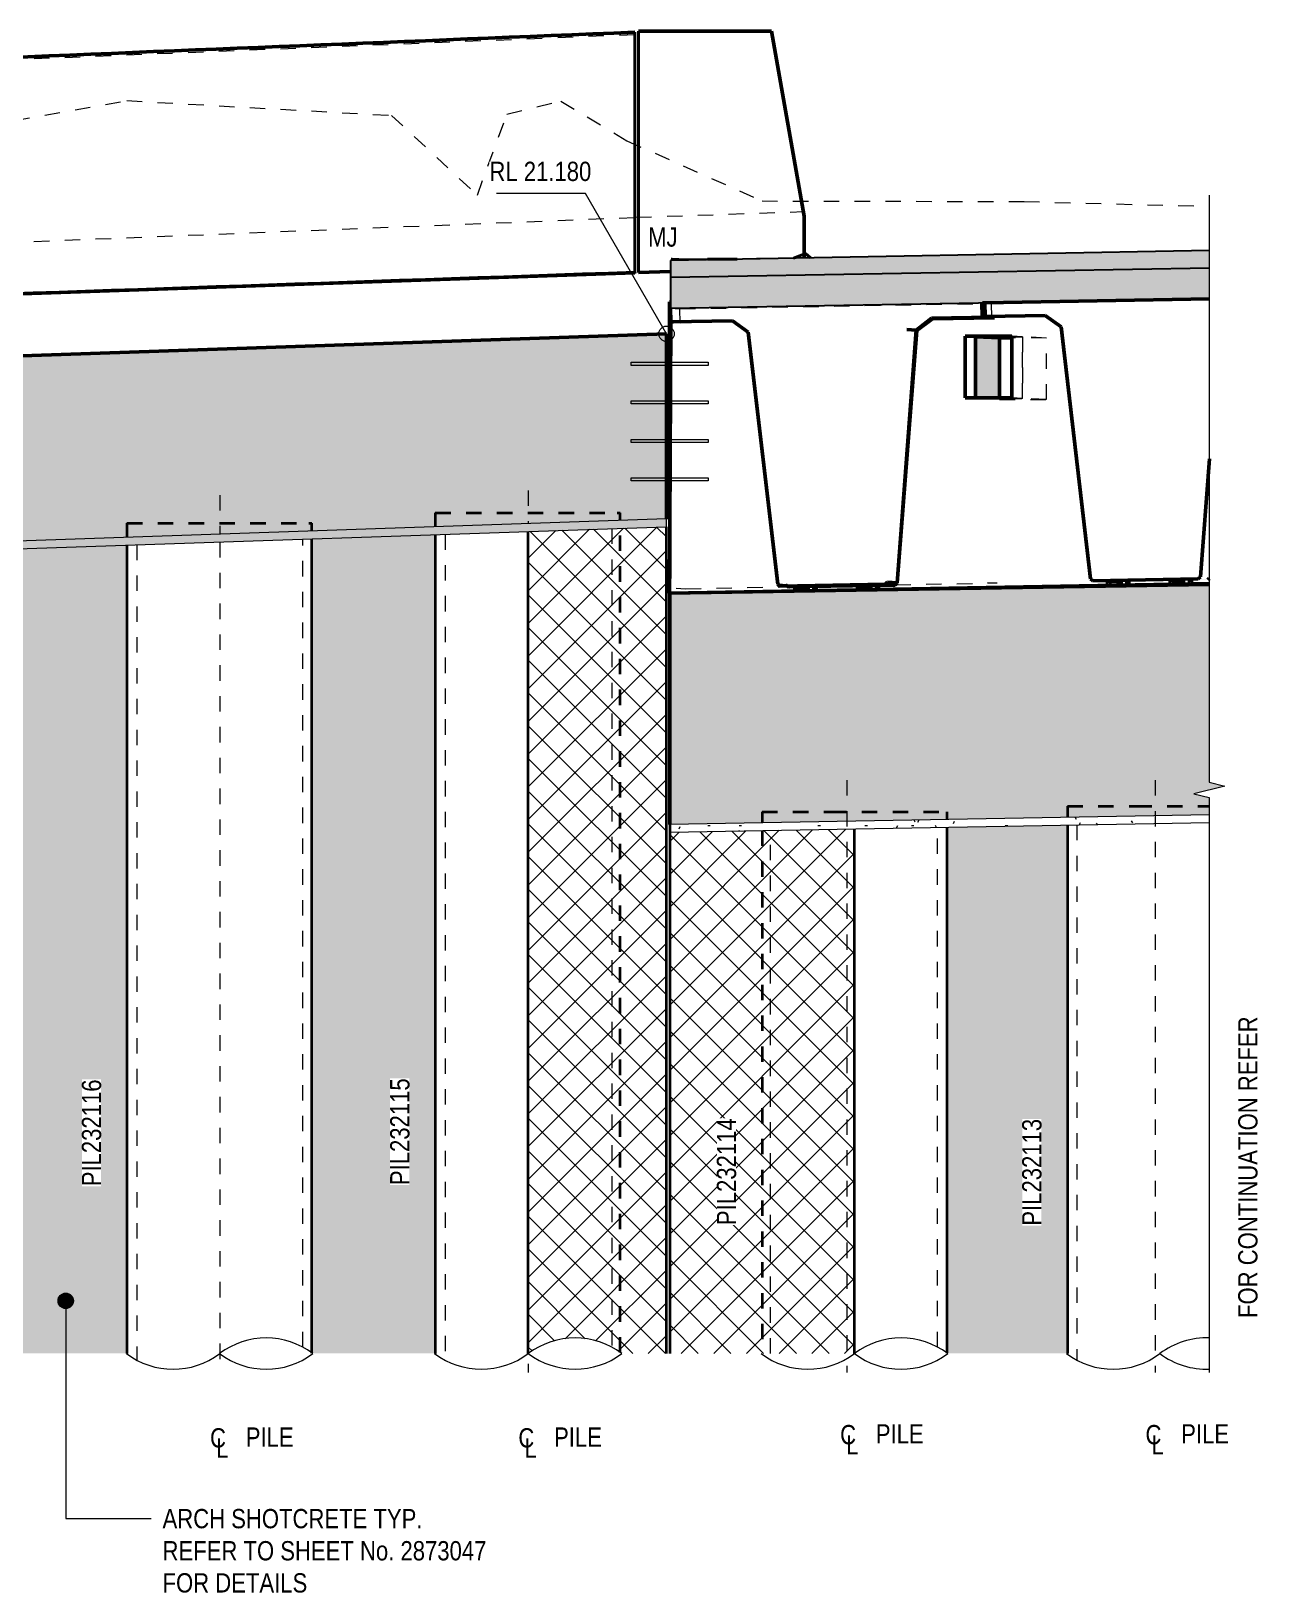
# Model space of a CAD drawing. Header units: metres. Extents: x 0 to 49, y -509 to 24.
# Drawn here: x 32.79 to 40.75, y 13.01 to 23.14 of the extents above; entities that cross this region are included whole.
import ezdxf

# ---------------------------------------------------------------- set-up
doc = ezdxf.new("R2010")
doc.units = ezdxf.units.M
for name, pattern in [('Dash', [0.00635, 0.003175, -0.003175]), ('JacobsCenter', [0.015, 0.009, -0.0015, 0.003, -0.0015]), ('JacobsDash', [0.0045, 0.003, -0.0015])]:
    doc.linetypes.add(name, pattern=pattern)
for name, color, linetype, lineweight in [('A-ANNO-NOTE', 7, 'Continuous', 9), ('A-DETL', 7, 'Continuous', 13), ('A-DETL-GENF', 7, 'Continuous', 9), ('A-FLOR', 7, 'Continuous', 50), ('A-FLOR-HDLN', 7, 'JacobsDash', 18), ('A-GENM', 7, 'Continuous', 35), ('A-GENM-HDLN', 7, 'JacobsDash', 18), ('C-TOPO', 7, 'Continuous', 9), ('C-TOPO-HDLN', 7, 'Dash', 9), ('G-ANNO-DIMS', 7, 'Continuous', 9), ('G-ANNO-TEXT', 7, 'Continuous', 9), ('S-BEAM', 7, 'Continuous', 50), ('S-BEAM-HDLN', 7, 'JacobsDash', 18), ('S-FNDN', 7, 'Continuous', 50), ('S-FNDN-HDLN', 7, 'JacobsDash', 18), ('S-FNDN-IDEN', 7, 'Continuous', 18)]:
    doc.layers.add(name, color=color, linetype=linetype, lineweight=lineweight)
doc.styles.add('Arial Narrow_3', font='ARIALN.TTF', dxfattribs={"height": 0.125})
pattern_1 = [(45, (32.60511, 22.258), (-0.106066, 0.106066), []), (135, (32.60511, 22.258), (-0.106066, -0.106066), [])]
pattern_2 = [(0, (32.60511, 22.258), (0.4064, 0.1016), [0.01676, -0.28804, 0.01676, -0.28804, -1.626]), (0, (32.60511, 22.258), (0.4064, 0.1016), [-0.6096, 0.01676, -0.59284, 0.01676, -0.28804, -0.7112]), (0, (32.60511, 22.258), (0.4064, 0.1016), [-1.524, 0.01676, -0.18644, 0.01676, -0.49124]), (120, (32.75811, 22.309), (-0.2911882, 0.3011527), [0.01676, -0.28804, 0.01676, -0.28804, -1.626]), (120, (32.75811, 22.309), (-0.2911882, 0.3011527), [-0.6096, 0.01676, -0.59284, 0.01676, -0.28804, -0.7112]), (120, (32.75811, 22.309), (-0.2911882, 0.3011527), [-1.524, 0.01676, -0.18644, 0.01676, -0.49124]), (240, (32.80811, 22.512), (-0.1152118, -0.4027527), [0.01676, -0.28804, 0.01676, -0.28804, -1.626]), (240, (32.80811, 22.512), (-0.1152118, -0.4027527), [-0.6096, 0.01676, -0.59284, 0.01676, -0.28804, -0.7112]), (240, (32.80811, 22.512), (-0.1152118, -0.4027527), [-1.524, 0.01676, -0.18644, 0.01676, -0.49124])]

# ---------------------------------------------------------------- blocks, each defined once
blk = doc.blocks.new('01_SFO_FRP_Pile_CastInPlace_CS_BR08 - CAST-IN-PLACE PILE - 1200-8660909-DRG-2873061 - ABUTMENT A1 ELEVATION')
at = {"layer": 'S-FNDN', "lineweight": 35}
blk.add_line((1114.152, 14.569), (1114.152, 17.979), dxfattribs=at)
at = {"layer": 'S-FNDN-HDLN', "lineweight": 35}
for p, q in [((1112.952, 18.079), (1112.952, 18.008)), ((1112.952, 18.079), (1113.399, 18.079)), ((1113.399, 18.079), (1114.152, 18.079)), ((1114.152, 18.029), (1114.152, 18.079)), ((1112.952, 17.958), (1112.952, 14.566))]:
    blk.add_line(p, q, dxfattribs=at)
blk = doc.blocks.new('Structural Framing 4 - Structural Framing 4-5365932-DRG-2873061 - ABUTMENT A1 ELEVATION')
at = {"layer": 'S-BEAM'}
for p, q in [((1114.057, 21.277), (1113.955, 21.202)), ((1114.459, 21.284), (1114.057, 21.277)), ((1114.459, 21.285), (1114.459, 21.284)), ((1112.359, 21.256), (1112.352, 19.497)), ((1113.955, 21.202), (1113.828, 19.564)), ((1114.269, 21.165), (1114.573, 21.165)), ((1114.269, 20.765), (1114.269, 21.165)), ((1114.269, 21.165), (1114.336, 21.162)), ((1114.573, 21.161), (1114.336, 21.162)), ((1114.336, 21.162), (1114.336, 20.765)), ((1114.573, 21.165), (1114.573, 20.765)), ((1114.573, 20.765), (1114.269, 20.765)), ((1112.352, 19.497), (1115.853, 19.554)), ((1113.12, 19.538), (1113.105, 19.551)), ((1113.815, 19.55), (1113.12, 19.538)), ((1113.828, 19.564), (1113.815, 19.55)), ((1115.853, 19.592), (1115.844, 19.584))]:
    blk.add_line(p, q, dxfattribs=at)
at = {"layer": 'S-BEAM-HDLN', "color": 8, "true_color": 0x808080}
for p, q in [((1114.641, 21.161), (1114.573, 21.165)), ((1114.64, 21.161), (1114.573, 21.161)), ((1114.641, 20.761), (1114.641, 21.161)), ((1114.336, 20.762), (1114.27, 20.765)), ((1114.336, 20.765), (1114.336, 20.762)), ((1114.336, 20.762), (1114.64, 20.761)), ((1114.641, 20.761), (1114.573, 20.765))]:
    blk.add_line(p, q, dxfattribs=at)
blk = doc.blocks.new('20_SFR_WSC_ShotcreteWall_ArchFlatBack_Datum - ArchWall_PileSize_1200-8657912-DRG-2873061 - ABUTMENT A1 ELEVATION')
at = {"layer": 'A-GENM', "linetype": 'JacobsDash', "lineweight": 18, "true_color": 0x9ab29e}
blk.add_hatch(color=253, dxfattribs=at).paths.add_polyline_path([(1114.933, 14.562), (1114.933, 17.994), (1114.151, 17.979), (1114.151, 14.569), (1114.156, 14.566), (1114.932, 14.566), (1114.932, 14.562)])
at = {"layer": 'A-GENM-HDLN', "color": 252, "true_color": 0x888888}
for p, q in [((1114.09, 14.607), (1114.09, 17.978)), ((1114.149, 17.979), (1114.149, 14.57)), ((1114.934, 14.561), (1114.934, 17.994)), ((1114.993, 17.995), (1114.993, 14.524))]:
    blk.add_line(p, q, dxfattribs=at)
blk = doc.blocks.new('06_SFR_GCT_Girder_SuperT_BR08Edge_CS - Super T - 1815-6255747-DRG-2873061 - ABUTMENT A1 ELEVATION')
at = {"layer": 'S-BEAM'}
for p, q in [((1113.813, 19.552), (1113.816, 19.552)), ((1113.119, 19.539), (1113.471, 19.545))]:
    blk.add_line(p, q, dxfattribs=at)
at = {"layer": 'S-BEAM-HDLN', "color": 8, "true_color": 0x808080}
for p, q in [((1113.544, 19.547), (1113.81, 19.552)), ((1113.811, 19.552), (1113.813, 19.552)), ((1113.816, 19.552), (1114.475, 19.564)), ((1114.414, 19.567), (1114.476, 19.564)), ((1112.395, 19.53), (1112.456, 19.527)), ((1112.456, 19.527), (1113.119, 19.539))]:
    blk.add_line(p, q, dxfattribs=at)
blk = doc.blocks.new('05_SFO_BPE_Twin_Pedestal_Sq125_CS_BR13-1 - 525 Wide Pedestal _125L x 125W x20H_-5992202-DRG-2873061 - ABUTMENT A1 ELEVATION')
at = {"layer": 'S-FNDN-HDLN', "lineweight": 35}
for p, q in [((1115.191, 19.569), (1115.314, 19.571)), ((1115.191, 19.549), (1115.191, 19.569)), ((1115.212, 19.549), (1115.212, 19.569)), ((1115.314, 19.571), (1115.335, 19.571)), ((1115.314, 19.571), (1115.314, 19.551)), ((1115.336, 19.551), (1115.335, 19.571)), ((1115.597, 19.576), (1115.72, 19.578)), ((1115.597, 19.556), (1115.597, 19.576)), ((1115.618, 19.556), (1115.618, 19.576)), ((1115.72, 19.578), (1115.741, 19.579)), ((1115.72, 19.578), (1115.72, 19.558)), ((1115.741, 19.559), (1115.741, 19.579))]:
    blk.add_line(p, q, dxfattribs=at)
blk = doc.blocks.new('01_SFO_FRP_Pile_CastInPlace_CS_BR08 - CAST-IN-PLACE PILE - 1200-8661114-DRG-2873061 - ABUTMENT A1 ELEVATION')
at = {"layer": 'S-FNDN', "lineweight": 35}
blk.add_line((1110.832, 19.878), (1110.832, 14.566), dxfattribs=at)
at = {"layer": 'S-FNDN-HDLN', "lineweight": 35}
for p, q in [((1110.832, 20.019), (1110.832, 19.928)), ((1110.832, 20.019), (1112.012, 20.019)), ((1112.012, 20.019), (1112.032, 20.019)), ((1112.032, 19.969), (1112.032, 20.019)), ((1112.032, 14.572), (1112.032, 19.919))]:
    blk.add_line(p, q, dxfattribs=at)
blk = doc.blocks.new('01_SFO_FRP_Pile_CastInPlace_CS_BR08 - CAST-IN-PLACE PILE - 1200-8661134-DRG-2873061 - ABUTMENT A1 ELEVATION')
at = {"layer": 'S-FNDN', "lineweight": 35}
for p, q in [((1108.832, 19.81), (1108.832, 14.566)), ((1110.032, 14.569), (1110.032, 19.851))]:
    blk.add_line(p, q, dxfattribs=at)
at = {"layer": 'S-FNDN-HDLN', "lineweight": 35}
for p, q in [((1108.832, 19.951), (1108.832, 19.86)), ((1108.832, 19.951), (1110.012, 19.951)), ((1110.012, 19.951), (1110.032, 19.951)), ((1110.032, 19.901), (1110.032, 19.951))]:
    blk.add_line(p, q, dxfattribs=at)
blk = doc.blocks.new('03_SFR_ACS_Abutment_BR08_Retaining wall CS - ABUTMENT SOUTH WEST_B08-7985321-DRG-2873061 - ABUTMENT A1 ELEVATION')
at = {"layer": 'S-BEAM', "linetype": 'JacobsDash', "lineweight": 18, "true_color": 0xc0c0c0}
for points in [[(1102.352, 19.638), (1112.331, 19.979), (1112.332, 21.18), (1102.352, 20.839), (1102.352, 20.535)], [(1112.331, 19.979), (1112.331, 19.979), (1112.331, 19.979)]]:
    blk.add_hatch(color=9, dxfattribs=at).paths.add_polyline_path(points)
at = {"layer": 'S-BEAM'}
for p, q in [((1102.352, 20.839), (1112.332, 21.18)), ((1112.332, 21.18), (1112.331, 19.979)), ((1112.331, 19.979), (1112.332, 21.18)), ((1112.332, 21.18), (1112.332, 21.18)), ((1102.352, 20.839), (1102.352, 19.638)), ((1102.352, 19.638), (1102.352, 19.638)), ((1102.352, 19.638), (1102.352, 19.638))]:
    blk.add_line(p, q, dxfattribs=at)
at = {"layer": 'S-BEAM-HDLN', "color": 8, "true_color": 0x808080}
for p, q in [((1112.332, 21.18), (1112.332, 21.18)), ((1102.352, 19.638), (1102.353, 20.839))]:
    blk.add_line(p, q, dxfattribs=at)
blk = doc.blocks.new('20_SFR_WSC_ShotcreteWall_ArchFlatBack_Datum - ArchWall_PileSize_1200-8657810-DRG-2873061 - ABUTMENT A1 ELEVATION')
at = {"layer": 'A-GENM', "linetype": 'JacobsDash', "lineweight": 18, "true_color": 0x9ab29e}
blk.add_hatch(color=253, dxfattribs=at).paths.add_polyline_path([(1110.237, 14.566), (1110.833, 14.566), (1110.833, 19.878), (1110.032, 19.851), (1110.032, 14.569), (1110.038, 14.566), (1110.228, 14.566)])
at = {"layer": 'A-GENM-HDLN', "color": 252, "true_color": 0x888888}
for p, q in [((1110.836, 14.56), (1110.836, 19.878)), ((1110.895, 19.88), (1110.895, 14.523)), ((1109.973, 14.607), (1109.973, 19.849)), ((1110.032, 19.851), (1110.032, 14.569))]:
    blk.add_line(p, q, dxfattribs=at)
blk = doc.blocks.new('20_SFR_WSC_ShotcreteWall_ArchFlatBack_Datum - ArchWall_PileSize_1200-8657739-DRG-2873061 - ABUTMENT A1 ELEVATION')
at = {"layer": 'A-GENM', "linetype": 'JacobsDash', "lineweight": 18, "true_color": 0x9ab29e}
blk.add_hatch(color=253, dxfattribs=at).paths.add_polyline_path([(1108.537, 14.566), (1108.833, 14.566), (1108.833, 19.81), (1108.032, 19.782), (1108.032, 14.569), (1108.037, 14.566), (1108.496, 14.566)])
at = {"layer": 'A-GENM-HDLN', "color": 252, "true_color": 0x888888}
for p, q in [((1107.973, 14.606), (1107.973, 19.78)), ((1108.032, 19.782), (1108.032, 14.569)), ((1108.836, 14.561), (1108.836, 19.81)), ((1108.895, 19.812), (1108.895, 14.524))]:
    blk.add_line(p, q, dxfattribs=at)
blk = doc.blocks.new('CS_DET_Pile-Column_BreakLine - CS_Tubular BreakLine-6356722-DRG-2873061 - ABUTMENT A1 ELEVATION')
at = {"layer": 'A-DETL-GENF', "lineweight": 18}
for centre, start, end in [((1115.835, 14.165), 87.8751, 127.0427), ((1115.23, 14.966), 232.9573, 307.0427), ((1115.835, 14.966), 232.9573, 272.1249)]:
    blk.add_arc(centre, 0.502, start, end, dxfattribs=at)
blk = doc.blocks.new('CS_DET_Pile-Column_BreakLine - CS_Tubular BreakLine-8005557-DRG-2873061 - ABUTMENT A1 ELEVATION')
at = {"layer": 'A-DETL-GENF', "lineweight": 18}
for centre, start, end in [((1105.739, 14.163), 52.9573, 127.0427), ((1105.131, 14.968), 232.9573, 307.0427), ((1105.739, 14.968), 232.9573, 307.0427)]:
    blk.add_arc(centre, 0.504, start, end, dxfattribs=at)
blk = doc.blocks.new('CS_DET_Pile-Column_BreakLine - CS_Tubular BreakLine-V2-DRG-2873061 - ABUTMENT A1 ELEVATION')
at = {"layer": 'A-DETL-GENF', "lineweight": 18}
for centre, start, end in [((1107.734, 14.165), 52.9573, 127.0427), ((1107.129, 14.966), 232.9573, 307.0427), ((1107.734, 14.966), 232.9573, 307.0427)]:
    blk.add_arc(centre, 0.502, start, end, dxfattribs=at)
blk = doc.blocks.new('CS_DET_Pile-Column_BreakLine - CS_Tubular BreakLine-8005482-DRG-2873061 - ABUTMENT A1 ELEVATION')
at = {"layer": 'A-DETL-GENF', "lineweight": 18}
for centre, start, end in [((1109.735, 14.165), 52.9573, 127.0427), ((1109.131, 14.966), 232.9573, 307.0427), ((1109.735, 14.966), 232.9573, 307.0427)]:
    blk.add_arc(centre, 0.502, start, end, dxfattribs=at)
blk = doc.blocks.new('BREAK LINE - INPUT VIEW SCALE_R13 - Std Break-8196859-DRG-2873061 - ABUTMENT A1 ELEVATION')
at = {"layer": 'A-DETL-GENF'}
for p, q in [((1115.853, 22.08), (1115.853, 18.272)), ((1115.953, 18.247), (1115.753, 18.197)), ((1115.853, 18.272), (1115.953, 18.247)), ((1115.753, 18.197), (1115.853, 18.172)), ((1115.853, 18.172), (1115.853, 14.443))]:
    blk.add_line(p, q, dxfattribs=at)
blk = doc.blocks.new('CS_Annot_Centreline Symbol1 - CS_Annot_Centreline Symbol 2-5069981-DRG-2873061 - ABUTMENT A1 ELEVATION')
at = {"layer": 'A-ANNO-NOTE', "char_height": 0.125, "attachment_point": 1, "style": 'Arial Narrow_3'}
for s, insert, width in [('C  ', (1115.439, 14.102), 0.22046), ('L', (1115.478, 14.036), 0.0962)]:
    blk.add_mtext(s, dxfattribs=dict(at, insert=insert, width=width))

msp = doc.modelspace()

# ---------------------------------------------------------------- hatches: boundary and pattern name
at = {"layer": 'A-DETL-GENF', "true_color": 0xffffff}
for points in [[(36.9369, 21.5469), (40.4313, 21.6079), (40.4313, 21.7216), (36.9369, 21.6566), (36.9369, 21.5745)], [(36.9369, 21.3469), (40.4313, 21.4079), (40.4313, 21.6079), (36.9369, 21.5469), (36.9369, 21.3469)]]:
    msp.add_hatch(color=7, dxfattribs=at).paths.add_polyline_path(points)
at = {"layer": 'A-DETL-GENF'}
h = msp.add_hatch(dxfattribs=at)
h.set_pattern_fill('FP_4', color=256, style=0, pattern_type=2)
h.set_pattern_definition(pattern_2)
h.paths.add_polyline_path([(26.9304, 19.588), (36.9098, 19.9292), (36.9096, 19.9792), (26.9304, 19.638)])
h.paths.add_polyline_path([(29.4124, 19.7228), (29.4124, 19.7228), (29.5217, 19.7266)])
h.paths.add_polyline_path([(29.4124, 19.7228), (29.4124, 19.7228), (29.45, 19.7241)])
h.paths.add_polyline_path([(31.4124, 19.7912), (31.4124, 19.7912), (31.5217, 19.795)])
h.paths.add_polyline_path([(33.2173, 19.8529), (33.2173, 19.8529), (33.2565, 19.8543)])
h.paths.add_polyline_path([(33.414, 19.8596), (33.414, 19.8596), (33.5217, 19.8633)])
h.paths.add_polyline_path([(33.3173, 19.8563), (33.3173, 19.8563), (33.4129, 19.8596)])
h.paths.add_polyline_path([(35.1152, 19.9178), (35.1152, 19.9178), (35.1494, 19.919)])
h.paths.add_polyline_path([(35.2173, 19.9213), (35.2173, 19.9213), (35.2565, 19.9226)])
h.paths.add_polyline_path([(35.2173, 19.9212), (35.2173, 19.9213), (35.2173, 19.9213)])
h.paths.add_polyline_path([(35.4139, 19.928), (35.4139, 19.928), (35.5217, 19.9317)])
h.paths.add_polyline_path([(35.4139, 19.928), (35.4139, 19.928), (35.45, 19.9292)])
h = msp.add_hatch(dxfattribs=at)
h.set_pattern_fill('FP_4', color=256, style=0, pattern_type=2)
h.set_pattern_definition(pattern_2)
h.paths.add_polyline_path([(36.9316, 17.9467), (40.4313, 18.0105), (40.4313, 18.0605), (36.9316, 17.9966)])
at = {"layer": 'A-GENM', "lineweight": 9, "true_color": 0x9ab29e}
h = msp.add_hatch(dxfattribs=at)
h.set_pattern_fill('FP_3', color=253, style=0, pattern_type=2)
h.set_pattern_definition(pattern_1)
h.paths.add_polyline_path([(36.6204, 14.5655), (36.9095, 14.5655), (36.9095, 19.9292), (36.0106, 19.8984), (36.0106, 14.5655), (36.0129, 14.5655), (36.0737, 14.6049), (36.1394, 14.6351), (36.2088, 14.6556), (36.2805, 14.666), (36.3529, 14.666), (36.4245, 14.6556), (36.4939, 14.6351), (36.5597, 14.6049)])
at = {"layer": 'A-GENM', "lineweight": 9, "true_color": 0xd9e4d9}
h = msp.add_hatch(dxfattribs=at)
h.set_pattern_fill('FP_2', color=254, style=0, pattern_type=2)
h.set_pattern_definition(pattern_1)
h.paths.add_polyline_path([(38.0446, 14.5655), (38.1296, 14.5658), (38.1296, 17.9685), (36.9316, 17.9467), (36.9316, 17.9966), (36.9306, 17.9966), (36.9306, 14.5655), (37.9039, 14.5655)])
at = {"layer": 'G-ANNO-TEXT'}
h = msp.add_hatch(color=256, dxfattribs=at)
edge = h.paths.add_edge_path()
edge.add_arc((33.013, 14.9077), 0.05, 0, 360)
at = {"layer": 'S-BEAM', "lineweight": 5, "true_color": 0xc0c0c0}
h = msp.add_hatch(color=9, dxfattribs=at)
h.paths.add_polyline_path([(37.6984, 19.5377), (38.3927, 19.5499), (38.4063, 19.5635), (38.5333, 21.2019), (38.635, 21.2767), (39.0372, 21.2837), (39.0372, 21.2847), (39.3809, 21.2887), (39.3747, 21.2931), (39.0372, 21.2874), (39.0185, 21.2888), (39.0185, 21.2879), (38.6292, 21.2811), (38.5293, 21.2043), (38.4053, 19.5647), (38.3911, 19.5514), (37.707, 19.5394), (37.6955, 19.5402), (37.6965, 19.5394)])
h.paths.add_polyline_path([(39.7298, 19.5702), (40.4225, 19.5837), (40.4313, 19.5916), (40.4313, 19.5959), (40.4207, 19.586), (39.7366, 19.574), (39.7247, 19.5749), (39.7257, 19.574)])
h.paths.add_polyline_path([(36.9305, 19.5824), (36.9376, 21.2558), (36.9543, 21.2558), (36.9384, 21.2569), (36.9369, 21.3469), (36.9365, 21.3873), (36.9294, 21.3872), (36.9305, 19.5948)])
h.paths.add_polyline_path([(37.3507, 21.2547), (37.3453, 21.2585), (37.1564, 21.2552), (37.3496, 21.2547)])
h.paths.add_polyline_path([(38.9759, 21.3809), (38.9759, 21.3818), (40.3733, 21.4069), (38.9641, 21.3818), (38.9759, 21.3809)])
for points in [[(39.0706, 20.7646), (39.0706, 21.1536), (38.9143, 21.1611), (38.9143, 20.7648), (38.9211, 20.7648)], [(39.1514, 21.1535), (39.1514, 21.1612), (38.9231, 21.1611), (39.0706, 21.1536), (39.0845, 21.1536)], [(36.9316, 17.9967), (40.4313, 18.0605), (40.4313, 18.1723), (40.3313, 18.1973), (40.5313, 18.2473), (40.4313, 18.2723), (40.4313, 19.5608), (36.9306, 19.4969), (36.9315, 18.0985)]]:
    msp.add_hatch(color=9, dxfattribs=at).paths.add_polyline_path(points)

# ---------------------------------------------------------------- linework, layer by layer
at = {"layer": 'A-DETL', "lineweight": 40}
for p, q in [((36.7039, 23.1365), (36.7039, 21.5711)), ((36.7289, 23.143), (36.7289, 21.5777))]:
    msp.add_line(p, q, dxfattribs=at)
at = {"layer": 'A-DETL', "lineweight": 50}
for p, q in [((36.7289, 23.143), (37.5906, 23.143)), ((37.8021, 21.9434), (37.5906, 23.143)), ((37.8021, 21.9434), (37.8021, 21.6728)), ((36.7289, 21.5777), (36.9369, 21.5855))]:
    msp.add_line(p, q, dxfattribs=at)
at = {"layer": 'A-DETL', "color": 8, "linetype": 'JacobsDash', "lineweight": 18, "true_color": 0x808080}
for p, q in [((32.0888, 22.4601), (33.4084, 22.6928)), ((33.4084, 22.6928), (35.1258, 22.5967)), ((35.8744, 22.606), (36.2245, 22.69)), ((36.2245, 22.69), (36.6531, 22.4325)), ((35.1258, 22.5967), (35.6829, 22.0798)), ((35.6829, 22.0798), (35.8744, 22.606)), ((36.6531, 22.4325), (37.5301, 22.042)), ((37.5301, 22.042), (39.2301, 22.0382)), ((39.2301, 22.0382), (40.4097, 22.0077))]:
    msp.add_line(p, q, dxfattribs=at)
at = {"layer": 'A-DETL', "linetype": 'JacobsDash', "lineweight": 18}
msp.add_line((36.7135, 21.936), (37.7969, 21.9731), dxfattribs=at)
at = {"layer": 'A-DETL', "lineweight": 25}
for p, q in [((40.4313, 21.7216), (36.9369, 21.6567)), ((36.9369, 21.6567), (36.9369, 21.5469)), ((36.9369, 21.5469), (40.4313, 21.6079)), ((36.9369, 21.5469), (36.9369, 21.3469)), ((36.9369, 21.3469), (40.4313, 21.4079))]:
    msp.add_line(p, q, dxfattribs=at)
at = {"layer": 'A-DETL', "lineweight": 18}
for p, q in [((36.6797, 20.9957), (37.1797, 20.9957)), ((36.6797, 20.9757), (36.6797, 20.9957)), ((37.1797, 20.9757), (36.6797, 20.9757)), ((37.1797, 20.9957), (37.1797, 20.9757)), ((36.6797, 20.7457), (37.1797, 20.7457)), ((36.6797, 20.7257), (36.6797, 20.7457)), ((37.1797, 20.7257), (36.6797, 20.7257)), ((37.1797, 20.7457), (37.1797, 20.7257)), ((36.6797, 20.4957), (37.1797, 20.4957)), ((36.6797, 20.4757), (36.6797, 20.4957)), ((37.1797, 20.4757), (36.6797, 20.4757)), ((37.1797, 20.4957), (37.1797, 20.4757)), ((36.6797, 20.2457), (37.1797, 20.2457)), ((36.6797, 20.2257), (36.6797, 20.2457)), ((37.1797, 20.2257), (36.6797, 20.2257)), ((37.1797, 20.2457), (37.1797, 20.2257)), ((36.9098, 19.9792), (26.9304, 19.638)), ((36.9098, 19.9292), (36.9098, 19.9792)), ((26.9304, 19.588), (36.9098, 19.9292)), ((40.4313, 18.0605), (36.9316, 17.9967)), ((36.9316, 17.9467), (40.4313, 18.0105)), ((36.9316, 17.9967), (36.9316, 17.9467))]:
    msp.add_line(p, q, dxfattribs=at)
at = {"layer": 'A-DETL', "linetype": 'JacobsCenter'}
for p, q in [((36.012, 20.1639), (36.012, 19.9485)), ((34.012, 20.1341), (34.012, 19.8801)), ((36.012, 19.8985), (36.012, 14.4431)), ((34.012, 19.8301), (34.012, 14.4431)), ((38.0793, 18.2848), (38.0793, 14.4431)), ((40.0802, 18.2848), (40.0802, 14.4431))]:
    msp.add_line(p, q, dxfattribs=at)
at = {"layer": 'A-FLOR'}
msp.add_line((36.7037, 21.5754), (28.1404, 21.2819), dxfattribs=at)
at = {"layer": 'A-FLOR', "flags": 128}
msp.add_lwpolyline([(36.7039, 21.5779), (36.7039, 21.5773), (36.7038, 21.5767), (36.7037, 21.576), (36.7037, 21.5754)], dxfattribs=at)
at = {"layer": 'A-FLOR'}
for points in [[(36.7039, 23.1365), (35.2561, 23.0781), (31.9984, 22.9466), (28.7408, 22.8152), (26.931, 22.7423)], [(26.931, 21.2405), (28.3789, 21.2905), (31.6365, 21.403), (34.8941, 21.5154), (36.7039, 21.5779)]]:
    msp.add_open_spline(points, degree=3, knots=[0, 0, 0, 0, 0.4444444, 1, 1, 1, 1], dxfattribs=at)
at = {"layer": 'A-FLOR-HDLN'}
for p, q in [((36.7039, 23.1359), (26.931, 22.7422)), ((36.7039, 23.1202), (26.931, 22.7266)), ((36.7037, 21.9332), (26.931, 21.542))]:
    msp.add_line(p, q, dxfattribs=at)
at = {"layer": 'A-FLOR-HDLN', "flags": 128}
for points in [[(36.7039, 23.1359), (36.7039, 23.1362), (36.7039, 23.1365)], [(36.7039, 23.1202), (36.7039, 23.128), (36.7039, 23.1359)]]:
    msp.add_lwpolyline(points, dxfattribs=at)
at = {"layer": 'A-GENM', "color": 252, "true_color": 0x888888}
for p, q in [((36.0106, 19.8984), (36.0106, 14.5655)), ((36.9095, 14.5655), (36.9095, 19.9292)), ((36.9316, 17.9966), (36.9306, 17.9966)), ((36.9306, 17.9966), (36.9306, 14.5655)), ((38.1296, 14.5655), (38.1296, 17.9685))]:
    msp.add_line(p, q, dxfattribs=at)
at = {"layer": 'A-GENM-HDLN', "color": 252, "true_color": 0x888888}
for p, q in [((36.5559, 19.9171), (36.5559, 14.6066)), ((37.5842, 14.5655), (37.5842, 17.9586))]:
    msp.add_line(p, q, dxfattribs=at)
at = {"layer": 'C-TOPO', "lineweight": 40}
for p, q in [((37.8113, 21.7005), (37.7336, 21.6715)), ((37.8436, 21.6736), (37.8113, 21.7005)), ((37.1764, 21.6646), (37.1764, 21.6612)), ((37.2407, 21.6641), (37.1764, 21.6646)), ((37.2886, 21.6652), (37.2407, 21.6641)), ((37.3688, 21.6648), (37.2886, 21.6652))]:
    msp.add_line(p, q, dxfattribs=at)
at = {"layer": 'C-TOPO'}
for p, q in [((38.8426, 21.6921), (38.9288, 21.6948)), ((36.9431, 21.6726), (36.9431, 21.6664)), ((36.9431, 21.6664), (36.9431, 21.6569)), ((36.9898, 21.6662), (36.9431, 21.6664)), ((37.1764, 21.6646), (36.9898, 21.6662))]:
    msp.add_line(p, q, dxfattribs=at)
at = {"layer": 'C-TOPO-HDLN'}
for p, q in [((37.8408, 21.676), (38.0025, 21.6788)), ((38.0025, 21.6788), (38.0565, 21.6775)), ((38.9288, 21.6948), (40.1889, 21.7171)), ((36.9431, 21.6607), (37.1715, 21.6646)), ((37.1752, 21.6647), (37.2632, 21.6662)), ((37.2632, 21.6662), (37.2974, 21.6667)), ((37.2974, 21.6667), (37.3755, 21.6674)), ((37.3755, 21.6674), (37.404, 21.6685)), ((37.404, 21.6685), (37.4469, 21.6692)), ((37.4469, 21.6692), (37.4933, 21.67)), ((37.4933, 21.67), (37.7409, 21.6743)), ((37.7412, 21.6743), (37.8203, 21.6757)), ((37.8203, 21.6757), (37.8406, 21.676))]:
    msp.add_line(p, q, dxfattribs=at)
at = {"layer": 'G-ANNO-DIMS', "lineweight": 18}
msp.add_line((36.384, 22.091), (35.8063, 22.091), dxfattribs=at)
msp.add_circle((36.9101, 21.1799), 0.05, dxfattribs=at)
at = {"layer": 'G-ANNO-TEXT'}
for p, q in [((33.013, 14.9077), (33.013, 13.4948)), ((33.013, 13.4948), (33.5659, 13.4948))]:
    msp.add_line(p, q, dxfattribs=at)
msp.add_circle((33.013, 14.9077), 0.05, dxfattribs=at)
at = {"layer": 'S-BEAM'}
for p, q in [((36.9369, 21.3874), (36.9294, 21.3872)), ((36.9294, 21.3872), (36.9305, 19.5926)), ((38.9573, 21.2924), (38.9555, 21.3821)), ((38.9759, 21.3809), (38.9587, 21.3822)), ((40.4313, 21.4074), (38.9759, 21.3818)), ((38.9759, 21.3818), (38.9777, 21.2918)), ((36.9365, 21.3469), (36.9384, 21.2569)), ((38.6292, 21.2811), (38.5293, 21.2043)), ((39.0185, 21.2879), (38.6292, 21.2811)), ((39.0185, 21.2879), (38.9573, 21.2924)), ((38.9777, 21.2918), (39.3669, 21.2986)), ((39.0185, 21.2888), (39.0185, 21.2879)), ((39.3669, 21.2986), (39.4699, 21.2254)), ((36.9384, 21.2569), (37.3377, 21.264)), ((36.9384, 21.2569), (36.9549, 21.2557)), ((37.3377, 21.264), (37.4407, 21.1908)), ((37.4407, 21.1908), (37.6312, 19.5566)), ((38.4053, 19.5647), (38.5293, 21.2043)), ((38.5293, 21.2043), (38.4682, 21.2088)), ((39.4699, 21.2254), (39.6604, 19.5913)), ((38.9143, 21.1615), (39.1514, 21.1612)), ((38.9143, 20.7648), (38.9143, 21.1615)), ((38.9143, 21.1615), (39.0706, 21.1536)), ((39.1514, 21.1535), (39.0706, 21.1536)), ((39.0706, 21.1536), (39.0706, 20.7646)), ((40.3733, 19.6038), (40.4313, 20.3697)), ((40.4313, 19.5608), (36.9306, 19.4969)), ((37.6312, 19.5566), (37.6459, 19.5439)), ((37.6459, 19.5439), (38.3299, 19.5559)), ((37.707, 19.5394), (38.3911, 19.5514)), ((38.3299, 19.5559), (38.3441, 19.5692)), ((38.3911, 19.5514), (38.3299, 19.5559)), ((38.4053, 19.5647), (38.3441, 19.5692)), ((38.3911, 19.5514), (38.4053, 19.5647)), ((39.6604, 19.5913), (39.6751, 19.5786)), ((39.6751, 19.5786), (40.3591, 19.5906)), ((40.3591, 19.5906), (40.3733, 19.6038)), ((36.9306, 19.4969), (36.9316, 17.9967)), ((37.6956, 19.5402), (37.707, 19.5394))]:
    msp.add_line(p, q, dxfattribs=at)
at = {"layer": 'S-BEAM-HDLN', "color": 8, "true_color": 0x808080}
for p, q in [((36.9973, 21.3424), (39.0166, 21.3779)), ((39.0166, 21.3779), (38.9759, 21.3809)), ((39.0166, 21.3779), (39.0185, 21.2888)), ((36.9365, 21.3469), (36.9973, 21.3424)), ((36.9991, 21.2525), (36.9973, 21.3424)), ((36.9549, 21.2557), (36.9991, 21.2525)), ((39.1515, 21.1612), (39.2186, 21.1611)), ((39.3748, 21.1531), (39.1515, 21.1535)), ((39.2187, 21.1611), (39.2187, 20.7611)), ((39.375, 21.1531), (39.2187, 21.1611)), ((39.375, 20.7531), (39.375, 21.1531)), ((38.9143, 20.7615), (38.9143, 20.7648)), ((39.2186, 20.7611), (38.9143, 20.7615)), ((39.0706, 20.7536), (38.9143, 20.7615)), ((39.0706, 20.7646), (39.0706, 20.7536)), ((39.0706, 20.7536), (39.3748, 20.7531)), ((39.375, 20.7531), (39.2187, 20.7611)), ((36.9305, 19.5721), (36.9306, 19.4969)), ((37.6923, 19.5521), (37.6313, 19.5566)), ((37.6923, 19.5521), (37.707, 19.5394)), ((37.6465, 19.5439), (37.6954, 19.5402))]:
    msp.add_line(p, q, dxfattribs=at)
at = {"layer": 'S-FNDN', "lineweight": 35}
msp.add_line((39.5102, 17.9937), (39.5102, 14.5655), dxfattribs=at)
at = {"layer": 'S-FNDN-HDLN', "lineweight": 35}
for p, q in [((37.7402, 19.5317), (37.8633, 19.5339)), ((37.7405, 19.5117), (37.7402, 19.5317)), ((37.7614, 19.5321), (37.7617, 19.5121)), ((37.8633, 19.5339), (37.8845, 19.5343)), ((37.8637, 19.5139), (37.8633, 19.5339)), ((37.8849, 19.5143), (37.8845, 19.5343)), ((38.146, 19.5391), (38.2692, 19.5413)), ((38.1464, 19.5191), (38.146, 19.5391)), ((38.1672, 19.5395), (38.1676, 19.5195)), ((38.2692, 19.5413), (38.2904, 19.5417)), ((38.2695, 19.5213), (38.2692, 19.5413)), ((38.2907, 19.5217), (38.2904, 19.5417)), ((39.5102, 18.1159), (39.5102, 18.0437)), ((39.5102, 18.1159), (39.9572, 18.1159)), ((39.9572, 18.1159), (40.4316, 18.1159))]:
    msp.add_line(p, q, dxfattribs=at)

# ---------------------------------------------------------------- block references
at = {"layer": 'A-ANNO-NOTE'}
for p in [(-1081.4901, -0.0209), (-1079.4901, -0.0209), (-1077.4028, 0), (-1075.4219, 0)]:
    msp.add_blockref('CS_Annot_Centreline Symbol1 - CS_Annot_Centreline Symbol 2-5069981-DRG-2873061 - ABUTMENT A1 ELEVATION', p, dxfattribs=at)
at = {"layer": 'A-DETL-GENF'}
for name, p in [('BREAK LINE - INPUT VIEW SCALE_R13 - Std Break-8196859-DRG-2873061 - ABUTMENT A1 ELEVATION', (-1075.4219, 0)), ('CS_DET_Pile-Column_BreakLine - CS_Tubular BreakLine-8005482-DRG-2873061 - ABUTMENT A1 ELEVATION', (-1075.4219, 0)), ('CS_DET_Pile-Column_BreakLine - CS_Tubular BreakLine-8005557-DRG-2873061 - ABUTMENT A1 ELEVATION', (-1069.422, 0)), ('CS_DET_Pile-Column_BreakLine - CS_Tubular BreakLine-V2-DRG-2873061 - ABUTMENT A1 ELEVATION', (-1069.3026, 0)), ('CS_DET_Pile-Column_BreakLine - CS_Tubular BreakLine-6356722-DRG-2873061 - ABUTMENT A1 ELEVATION', (-1075.4219, 0))]:
    msp.add_blockref(name, p, dxfattribs=at)
at = {"layer": 'A-GENM-HDLN', "color": 252, "true_color": 0x888888}
for name in ['20_SFR_WSC_ShotcreteWall_ArchFlatBack_Datum - ArchWall_PileSize_1200-8657810-DRG-2873061 - ABUTMENT A1 ELEVATION', '20_SFR_WSC_ShotcreteWall_ArchFlatBack_Datum - ArchWall_PileSize_1200-8657739-DRG-2873061 - ABUTMENT A1 ELEVATION', '20_SFR_WSC_ShotcreteWall_ArchFlatBack_Datum - ArchWall_PileSize_1200-8657912-DRG-2873061 - ABUTMENT A1 ELEVATION']:
    msp.add_blockref(name, (-1075.4219, 0), dxfattribs=at)
at = {"layer": 'S-BEAM-HDLN', "color": 8, "true_color": 0x808080}
for name in ['Structural Framing 4 - Structural Framing 4-5365932-DRG-2873061 - ABUTMENT A1 ELEVATION', '03_SFR_ACS_Abutment_BR08_Retaining wall CS - ABUTMENT SOUTH WEST_B08-7985321-DRG-2873061 - ABUTMENT A1 ELEVATION', '06_SFR_GCT_Girder_SuperT_BR08Edge_CS - Super T - 1815-6255747-DRG-2873061 - ABUTMENT A1 ELEVATION']:
    msp.add_blockref(name, (-1075.4219, 0), dxfattribs=at)
at = {"layer": 'S-FNDN-HDLN', "lineweight": 35}
for name in ['01_SFO_FRP_Pile_CastInPlace_CS_BR08 - CAST-IN-PLACE PILE - 1200-8661114-DRG-2873061 - ABUTMENT A1 ELEVATION', '01_SFO_FRP_Pile_CastInPlace_CS_BR08 - CAST-IN-PLACE PILE - 1200-8661134-DRG-2873061 - ABUTMENT A1 ELEVATION', '05_SFO_BPE_Twin_Pedestal_Sq125_CS_BR13-1 - 525 Wide Pedestal _125L x 125W x20H_-5992202-DRG-2873061 - ABUTMENT A1 ELEVATION', '01_SFO_FRP_Pile_CastInPlace_CS_BR08 - CAST-IN-PLACE PILE - 1200-8660909-DRG-2873061 - ABUTMENT A1 ELEVATION']:
    msp.add_blockref(name, (-1075.4219, 0), dxfattribs=at)

# ---------------------------------------------------------------- texts
at = {"layer": 'A-ANNO-NOTE', "char_height": 0.125, "attachment_point": 1, "style": 'Arial Narrow_3', "bg_fill": 3, "box_fill_scale": 1, "bg_fill_color": 256, "bg_fill_true_color": 13158600, "bg_fill_transparency": 0}
for insert in [(34.1806, 14.0862), (36.1806, 14.0862), (38.2678, 14.1071), (40.2488, 14.1071)]:
    msp.add_mtext('PILE', dxfattribs=dict(at, insert=insert))
at = {"layer": 'G-ANNO-TEXT', "insert": (40.6186, 14.796), "char_height": 0.125, "attachment_point": 1, "rotation": 90, "style": 'Arial Narrow_3', "bg_fill": 3, "box_fill_scale": 1, "bg_fill_color": 256, "bg_fill_true_color": 13158600, "bg_fill_transparency": 0}
msp.add_mtext('FOR CONTINUATION REFER ', dxfattribs=at)
at = {"layer": 'G-ANNO-TEXT', "char_height": 0.125, "attachment_point": 1, "style": 'Arial Narrow_3', "bg_fill": 3, "box_fill_scale": 1, "bg_fill_color": 256, "bg_fill_true_color": 13158600, "bg_fill_transparency": 0}
for s, insert in [('ARCH SHOTCRETE TYP.', (33.6409, 13.5573)), ('REFER TO SHEET No. 2873047', (33.6409, 13.3489)), ('FOR DETAILS', (33.6409, 13.1405))]:
    msp.add_mtext(s, dxfattribs=dict(at, insert=insert))

# ---------------------------------------------------------------- next in the draw order: texts
at = {"layer": 'G-ANNO-DIMS', "lineweight": 18, "insert": (35.7613, 22.2965), "char_height": 0.125, "attachment_point": 1, "style": 'Arial Narrow_3', "bg_fill": 3, "box_fill_scale": 1, "bg_fill_color": 256, "bg_fill_true_color": 13158600, "bg_fill_transparency": 0}
msp.add_mtext('RL 21.180', dxfattribs=at)
at = {"layer": 'G-ANNO-TEXT', "insert": (36.7907, 21.8707), "char_height": 0.125, "attachment_point": 1, "style": 'Arial Narrow_3', "bg_fill": 3, "box_fill_scale": 1, "bg_fill_color": 256, "bg_fill_true_color": 13158600, "bg_fill_transparency": 0}
msp.add_mtext('MJ', dxfattribs=at)
at = {"layer": 'S-FNDN-IDEN', "lineweight": 9, "char_height": 0.125, "attachment_point": 1, "rotation": 90, "style": 'Arial Narrow_3', "bg_fill": 3, "box_fill_scale": 1, "bg_fill_color": 256, "bg_fill_true_color": 13158600, "bg_fill_transparency": 0}
for s, insert in [('PIL232116', (33.1173, 15.6507)), ('PIL232115', (35.1173, 15.658)), ('PIL232114', (37.2365, 15.3987)), ('PIL232113', (39.2171, 15.3951))]:
    msp.add_mtext(s, dxfattribs=dict(at, insert=insert))

# ---------------------------------------------------------------- next in the draw order: linework, layer by layer
at = {"layer": 'G-ANNO-DIMS', "lineweight": 18}
msp.add_line((36.9101, 21.1799), (36.384, 22.091), dxfattribs=at)

doc.saveas('drawing.dxf')
